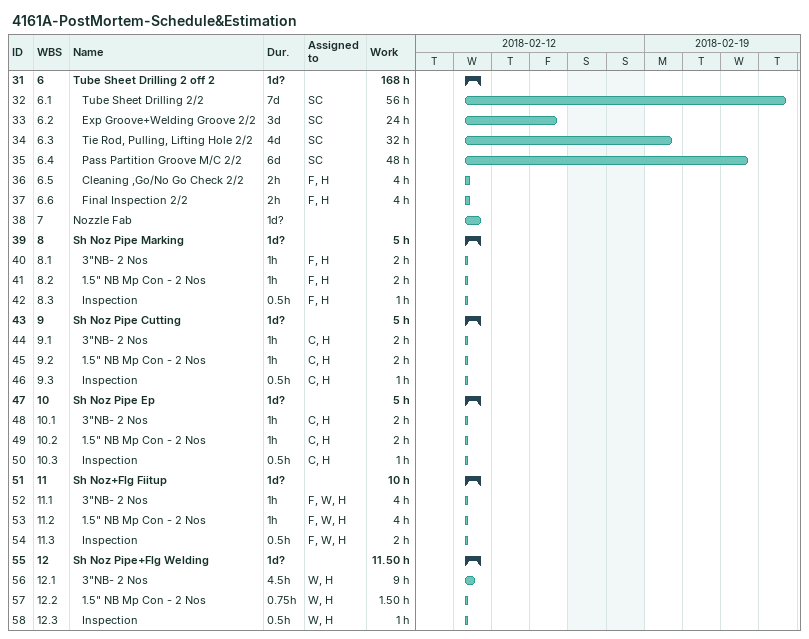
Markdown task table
4161A-PostMortem-Schedule&Estimation

| ID | WBS | Task | Duration | Start | Finish | Resources | Work (h) |
|---|---|---|---|---|---|---|---|
| 31 | 6 | **Tube Sheet Drilling 2 off 2** | 1d? | 2018-02-14 | 2018-02-14 |  | 168 |
| 32 | 6.1 | Tube Sheet Drilling 2/2 | 7d | 2018-02-14 | 2018-02-22 | SC | 56 |
| 33 | 6.2 | Exp Groove+Welding Groove 2/2 | 3d | 2018-02-14 | 2018-02-16 | SC | 24 |
| 34 | 6.3 | Tie Rod, Pulling, Lifting Hole 2/2 | 4d | 2018-02-14 | 2018-02-19 | SC | 32 |
| 35 | 6.4 | Pass Partition Groove M/C 2/2 | 6d | 2018-02-14 | 2018-02-21 | SC | 48 |
| 36 | 6.5 | Cleaning ,Go/No Go Check 2/2 | 2h | 2018-02-14 | 2018-02-14 | F, H | 4 |
| 37 | 6.6 | Final Inspection 2/2 | 2h | 2018-02-14 | 2018-02-14 | F, H | 4 |
| 38 | 7 | Nozzle Fab | 1d? | 2018-02-14 | 2018-02-14 |  |  |
| 39 | 8 | **Sh Noz Pipe Marking** | 1d? | 2018-02-14 | 2018-02-14 |  | 5 |
| 40 | 8.1 | 3"NB- 2 Nos | 1h | 2018-02-14 | 2018-02-14 | F, H | 2 |
| 41 | 8.2 | 1.5" NB Mp Con - 2 Nos | 1h | 2018-02-14 | 2018-02-14 | F, H | 2 |
| 42 | 8.3 | Inspection | 0.5h | 2018-02-14 | 2018-02-14 | F, H | 1 |
| 43 | 9 | **Sh Noz Pipe Cutting** | 1d? | 2018-02-14 | 2018-02-14 |  | 5 |
| 44 | 9.1 | 3"NB- 2 Nos | 1h | 2018-02-14 | 2018-02-14 | C, H | 2 |
| 45 | 9.2 | 1.5" NB Mp Con - 2 Nos | 1h | 2018-02-14 | 2018-02-14 | C, H | 2 |
| 46 | 9.3 | Inspection | 0.5h | 2018-02-14 | 2018-02-14 | C, H | 1 |
| 47 | 10 | **Sh Noz Pipe Ep** | 1d? | 2018-02-14 | 2018-02-14 |  | 5 |
| 48 | 10.1 | 3"NB- 2 Nos | 1h | 2018-02-14 | 2018-02-14 | C, H | 2 |
| 49 | 10.2 | 1.5" NB Mp Con - 2 Nos | 1h | 2018-02-14 | 2018-02-14 | C, H | 2 |
| 50 | 10.3 | Inspection | 0.5h | 2018-02-14 | 2018-02-14 | C, H | 1 |
| 51 | 11 | **Sh Noz+Flg Fiitup** | 1d? | 2018-02-14 | 2018-02-14 |  | 10 |
| 52 | 11.1 | 3"NB- 2 Nos | 1h | 2018-02-14 | 2018-02-14 | F, W, H | 4 |
| 53 | 11.2 | 1.5" NB Mp Con - 2 Nos | 1h | 2018-02-14 | 2018-02-14 | F, W, H | 4 |
| 54 | 11.3 | Inspection | 0.5h | 2018-02-14 | 2018-02-14 | F, W, H | 2 |
| 55 | 12 | **Sh Noz Pipe+Flg Welding** | 1d? | 2018-02-14 | 2018-02-14 |  | 11.50 |
| 56 | 12.1 | 3"NB- 2 Nos | 4.5h | 2018-02-14 | 2018-02-14 | W, H | 9 |
| 57 | 12.2 | 1.5" NB Mp Con - 2 Nos | 0.75h | 2018-02-14 | 2018-02-14 | W, H | 1.50 |
| 58 | 12.3 | Inspection | 0.5h | 2018-02-14 | 2018-02-14 | W, H | 1 |
